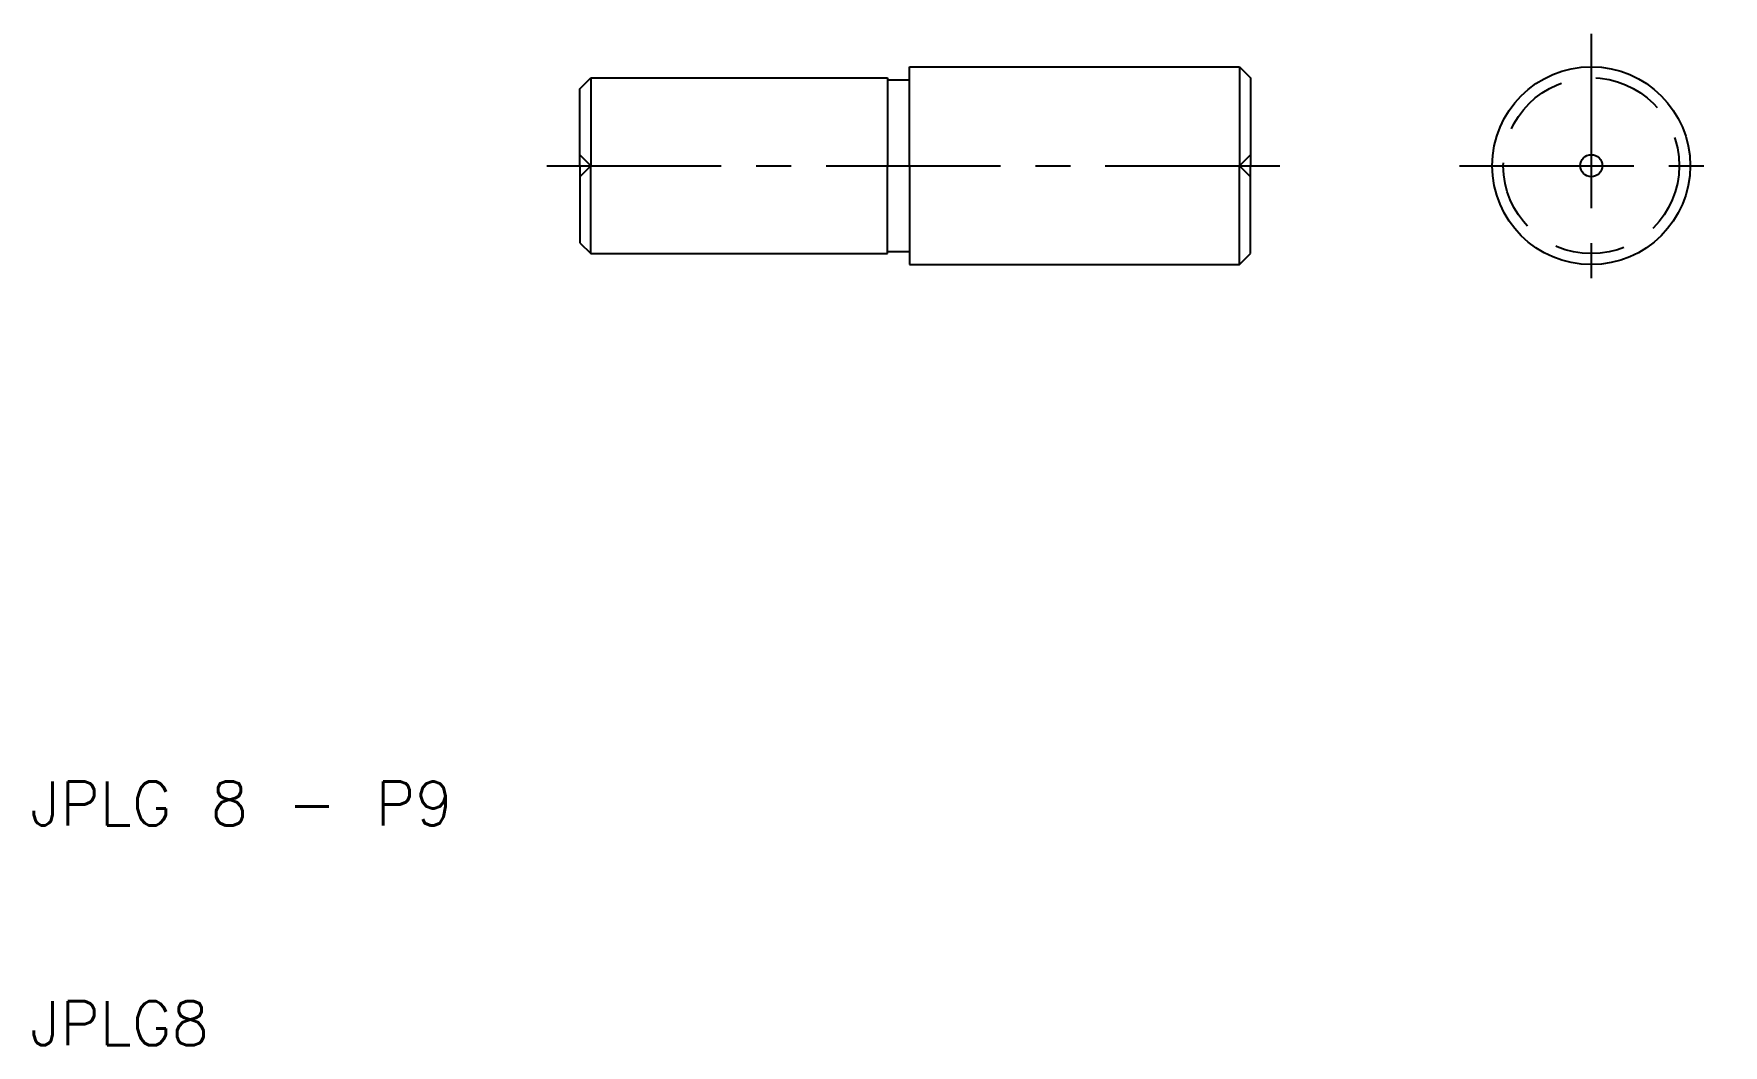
# Model space of a CAD drawing. Extents: x 10.2 to 87, y 10 to 56.
import ezdxf

# ---------------------------------------------------------------- set-up
doc = ezdxf.new("R2010")
doc.units = 0
doc.header["$LTSCALE"] = 0.25
doc.linetypes.add('CENTER', pattern=[50.8, 31.75, -6.35, 6.35, -6.35])
doc.linetypes.add('DASHED', pattern=[19.05, 12.7, -6.35])
doc.layers.get('0').update_dxf_attribs({"linetype": 'CONTINUOUS'})
doc.layers.add('CENTER', color=1, linetype='CENTER')
doc.styles.get("Standard").update_dxf_attribs({"font": 'txt.shx', "bigfont": 'extfont.shx'})

msp = doc.modelspace()

# ---------------------------------------------------------------- linework, layer by layer
for p, q in [((35, 53.5), (35.5, 54)), ((35.5, 54), (49, 54)), ((35.5, 54), (35.5, 50)), ((49, 54), (49, 53.9)), ((49, 53.9), (50, 53.9)), ((49, 53.9), (49, 50)), ((50, 54.5), (65, 54.5)), ((50, 53.9), (50, 54.5)), ((50, 50), (50, 53.9)), ((65, 54.5), (65.5, 54)), ((65, 54.5), (65, 50)), ((65.5, 54), (65.5, 50)), ((35, 50), (35, 53.5)), ((35, 50), (35, 46.5)), ((35.5, 46), (35.5, 50)), ((49, 46.1), (49, 50)), ((50, 50), (50, 46.1)), ((65, 45.5), (65, 50)), ((65.5, 46), (65.5, 50)), ((35, 46.5), (35.5, 46)), ((49, 46), (49, 46.1)), ((49, 46.1), (50, 46.1)), ((50, 46.1), (50, 45.5)), ((35.5, 46), (49, 46)), ((50, 45.5), (65, 45.5)), ((65, 45.5), (65.5, 46))]:
    msp.add_line(p, q)
at = {"color": 3, "linetype": 'DASHED'}
for p, q in [((35, 50.5), (35.5, 50)), ((35, 49.5), (35.5, 50)), ((65, 50), (65.5, 50.5)), ((65, 50), (65.5, 49.5))]:
    msp.add_line(p, q, dxfattribs=at)
for radius in [4.5, 0.5]:
    msp.add_circle((81, 50), radius)
msp.add_circle((81, 50), 4, dxfattribs=at)
at = {"layer": 'CENTER', "color": 1, "linetype": 'CENTER'}
for p, q in [((81, 56), (81, 44)), ((33.5, 50), (67, 50)), ((75, 50), (87, 50))]:
    msp.add_line(p, q, dxfattribs=at)

# ---------------------------------------------------------------- texts
for s, p in [('JPLG 8 - P9', (10, 20)), ('JPLG8', (10, 10))]:
    msp.add_text(s, height=2).set_placement(p)

doc.saveas('drawing.dxf')
